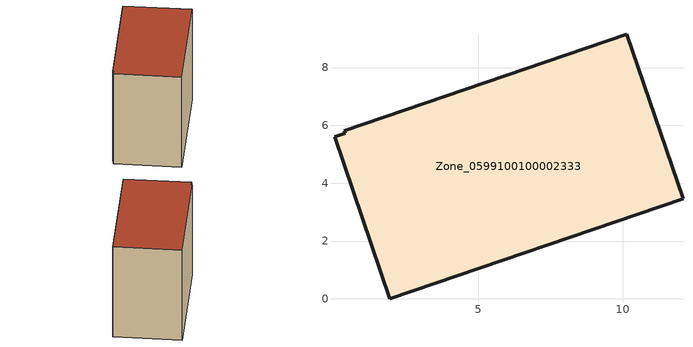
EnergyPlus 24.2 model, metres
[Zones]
Zone_0599100100002333
 floor ground (C_G): 0.4,5.73 0.36,5.81 10.13,9.15 12.08,3.46 1.94,0 0.03,5.61 z0.47
 wall outside (C_F): 1.94,0 12.08,3.46 10.13,9.15 0.36,5.81 0.4,5.73 0.03,5.61 1.94,0 z0.47:9.69
 roof outside (C_R): 0.4,5.73 0.03,5.61 1.94,0 12.08,3.46 10.13,9.15 0.36,5.81 z9.69
[BUILDING]
Pand.0599100100002333: North Axis=0; Terrain=City; Loads Convergence Tolerance Value=0.04; Temperature Convergence Tolerance Value=0.4; Solar Distribution=FullExterior; Maximum Number of Warmup Days=25; Minimum Number of Warmup Days=1
[Site:Location]
Rotterdam.The.Hague.AP_ZH_NLD Design_Conditions: Latitude=51.96; Longitude=4.45; Time Zone=1; Elevation=-4.5
[SITE:GROUNDTEMPERATURE:BUILDINGSURFACE]
18, 18, 18, 18, 18, 18, 18, 18, 18, 18, 18, 18
[MATERIAL] Thermal Absorptance=0.9; Solar Absorptance=0.7; Visible Absorptance=0.7
Name | Roughness | Thickness | Conductivity | Density | Specific Heat
G.TI.2006-2014 | MediumSmooth | 0.15 | 0.06 | 540 | 1210
F.TI.2006-2014 | Rough | 0.3 | 0.12 | 1920 | 840
R.TI.2006-2014 | MediumRough | 0.2 | 0.08 | 1500 | 1000
[CONSTRUCTION]
C_G: G.TI.2006-2014
C_F: F.TI.2006-2014
C_R: R.TI.2006-2014
[ZONE]
Zone_0599100100002333: Type=1; Multiplier=1; Ceiling Height=Autocalculate; Volume=Autocalculate; Floor Area=autocalculate; Part of Total Floor Area=Yes
[ZONEINFILTRATION:DESIGNFLOWRATE]
Infil_Zone_0599100100002333: Zone or ZoneList or Space or SpaceList=Zone_0599100100002333; Schedule=AlwaysOn; Design Flow Rate Calculation Method=Flow/Area; Flow Rate per Floor Area=0.0015; Constant Term Coefficient=1; Temperature Term Coefficient=0; Velocity Term Coefficient=0; Velocity Squared Term Coefficient=0
[HVACTEMPLATE:ZONE:IDEALLOADSAIRSYSTEM]
Zone_0599100100002333: Maximum Heating Supply Air Temperature=50; Minimum Cooling Supply Air Temperature=13; Maximum Heating Supply Air Humidity Ratio=0.0156; Minimum Cooling Supply Air Humidity Ratio=0.0077; Heating Limit=NoLimit; Cooling Limit=NoLimit; Dehumidification Control Type=ConstantSensibleHeatRatio; Cooling Sensible Heat Ratio=0.7; Dehumidification Setpoint=60; Humidification Control Type=None; Humidification Setpoint=30; Outdoor Air Method=None; Outdoor Air Flow Rate per Person=0.00944; Outdoor Air Flow Rate per Zone Floor Area=0; Outdoor Air Flow Rate per Zone=0; Demand Controlled Ventilation Type=None; Outdoor Air Economizer Type=NoEconomizer; Heat Recovery Type=None; Sensible Heat Recovery Effectiveness=0.7; Latent Heat Recovery Effectiveness=0.65
[ZONECONTROL:THERMOSTAT]
ThermostatControl_Zone_0599100100002333: Zone or ZoneList=Zone_0599100100002333; Control Type Schedule=DualSetpointControlType; Control 1=Thermostat_Zone_0599100100002333; Temperature Difference Between Cutout And Setpoint=0
[THERMOSTATSETPOINT:DUALSETPOINT]
Thermostat_Zone_0599100100002333: Heating Setpoint Temperature Schedule=HeatingSetpoint_Zone_0599100100002333; Cooling Setpoint Temperature Schedule=CoolingSetpoint_Zone_0599100100002333
[SCHEDULE:COMPACT]
HeatingSetpoint_Zone_0599100100002333: Through: 12/31, For: AllDays, Until: 24:00, 21
CoolingSetpoint_Zone_0599100100002333: Through: 12/31, For: AllDays, Until: 24:00, 24
DualSetpointControlType: Through: 12/31, For: AllDays, Until: 24:00, 4
AlwaysOn: Through: 12/31, For: AllDays, Until: 24:00, 1
